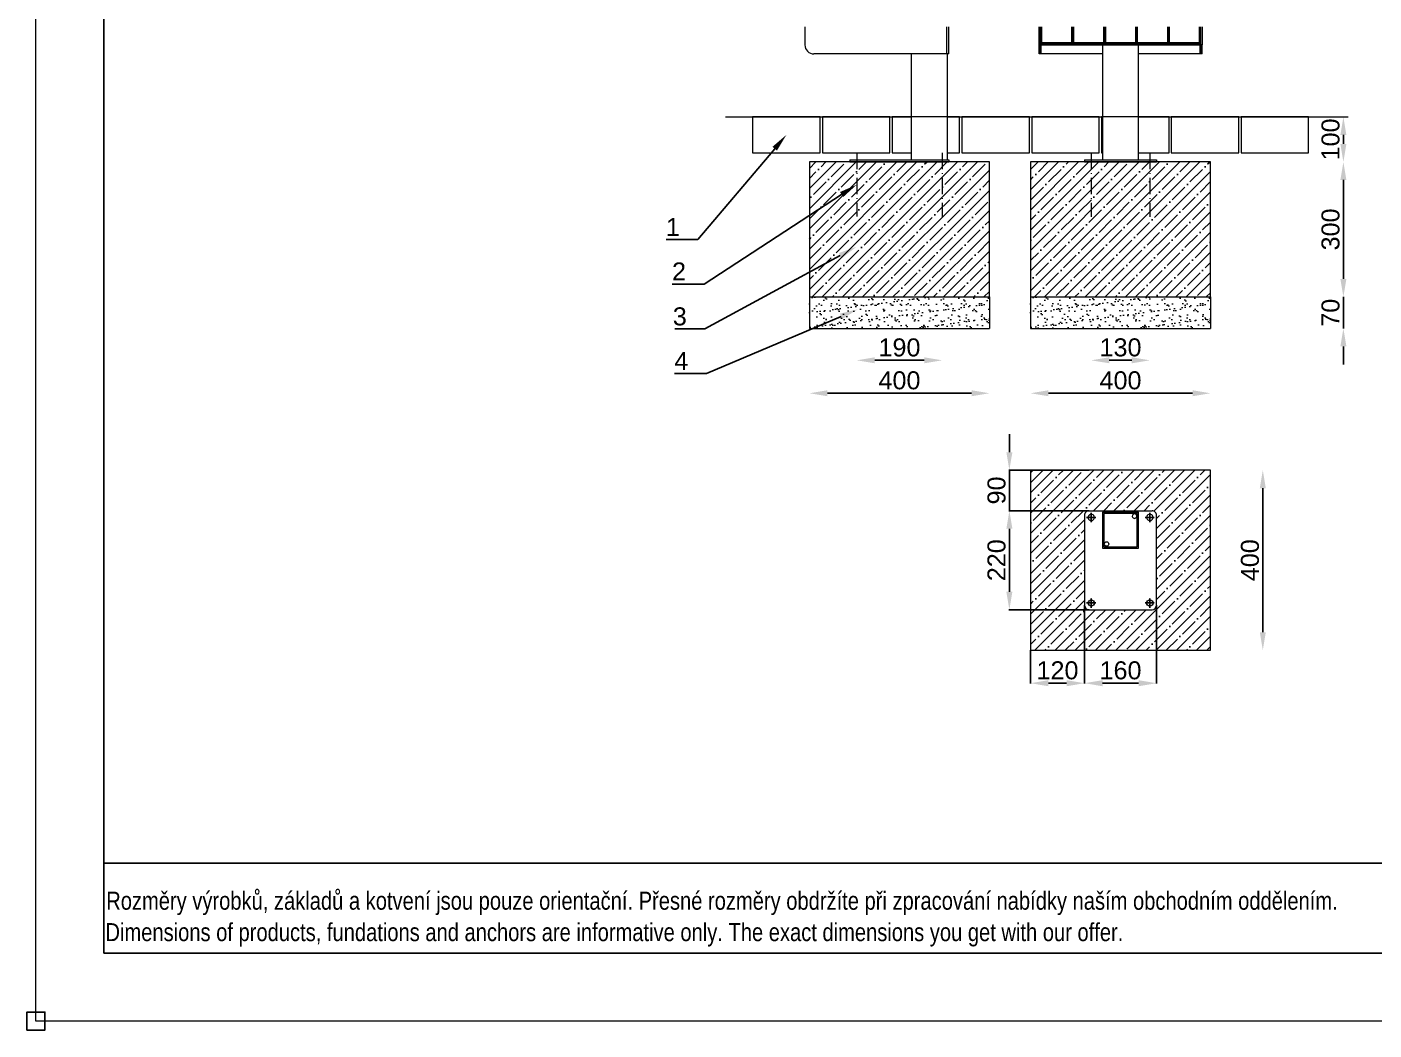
# Model space of a CAD drawing. Header units: millimetres. Extents: x -1511 to 5721, y -19897 to 4144.
# Drawn here: x -20 to 2972, y -20 to 2209 of the extents above; entities that cross this region are included whole.
import ezdxf
from ezdxf import colors
from ezdxf.entities.mleader import LeaderData, LeaderLine
from ezdxf.math import Vec2, Vec3

# ---------------------------------------------------------------- set-up
doc = ezdxf.new("R2010")
doc.units = ezdxf.units.MM
for name, pattern in [('ACAD_ISO10W100', [18.5, 12, -3, 0.5, -3]), ('CENTER2', [1.125, 0.75, -0.125, 0.125, -0.125]), ('INCONTINUOUS', [200000.001, 200000, -0.001])]:
    doc.linetypes.add(name, pattern=pattern)
for name, color, linetype in [('KOTY', 3, 'INCONTINUOUS'), ('OBRYSOVA', 7, 'Continuous'), ('OSY', 1, 'ACAD_ISO10W100'), ('POSTAVY ATD', 8, 'Continuous'), ('SRAFY', 30, 'Continuous')]:
    doc.layers.add(name, color=color, linetype=linetype)
doc.layers.add('Nekreslit', color=6, linetype='Continuous', plot=False)
doc.styles.add('SEACAD_Arial', font='arial.ttf', dxfattribs={"width": 0.8})
doc.styles.get("Standard").update_dxf_attribs({"font": 'arial.ttf'})
doc.dimstyles.new('PROFI_CSN', dxfattribs={"dimscale": 0, "dimtxt": 3.5, "dimasz": 3, "dimexe": 1, "dimexo": 0, "dimgap": 1.5, "dimtad": 1, "dimlfac": -1, "dimdsep": 46, "dimtxsty": 'Standard', "dimcen": 0, "dimdle": 1, "dimclrd": 256, "dimclre": 256, "dimclrt": 256, "dimadec": 0, "dimazin": 0, "dimtfac": 0.6, "dimtmove": 0, "dimatfit": 1, "dimfxl": 1, "dimtolj": 1, "dimarcsym": 0})
pattern_1 = [(45, (4662.366, -100), (-22.45064, 22.45064), []), (45, (4684.816, -100), (-22.45064, 22.45064), [39.6875, -7.9375, 0, -7.9375])]

# ---------------------------------------------------------------- blocks, each defined once
blk = doc.blocks.new('*D1')
at = {"layer": 'DEFPOINTS', "color": 0, "transparency": 16777216}
for p in [(2609, 1608.9), (2904, 1608.9), (2609, 1538.9)]:
    blk.add_point(p, dxfattribs=at)
at = {"layer": 'KOTY', "color": 7, "lineweight": -2, "transparency": 16777216}
for p, q in [((2904, 1648.9), (2904, 1688.9)), ((2904, 1538.9), (2904, 1608.9)), ((2904, 1498.9), (2904, 1458.9))]:
    blk.add_line(p, q, dxfattribs=at)
at = {"layer": 'KOTY', "color": 7, "transparency": 16777216}
for points in [[(2897.3, 1648.9), (2910.7, 1648.9), (2904, 1608.9)], [(2897.3, 1498.9), (2910.7, 1498.9), (2904, 1538.9)]]:
    blk.add_solid(points, dxfattribs=at)
at = {"layer": 'KOTY', "color": 7, "lineweight": 13, "transparency": 16777216, "insert": (2875.6, 1573.9), "char_height": 40, "attachment_point": 5, "rotation": 90}
blk.add_mtext('\\A1;70', dxfattribs=at)
blk = doc.blocks.new('*D6')
at = {"layer": 'DEFPOINTS', "color": 0, "transparency": 16777216}
for p in [(2609, 1224), (2609, 824), (2725, 824)]:
    blk.add_point(p, dxfattribs=at)
at = {"layer": 'KOTY', "color": 7, "lineweight": -2, "transparency": 16777216}
blk.add_line((2725, 1184), (2725, 864), dxfattribs=at)
at = {"layer": 'KOTY', "color": 7, "transparency": 16777216}
for points in [[(2718.4, 1184), (2731.7, 1184), (2725, 1224)], [(2718.4, 864), (2731.7, 864), (2725, 824)]]:
    blk.add_solid(points, dxfattribs=at)
at = {"layer": 'KOTY', "color": 7, "lineweight": 15, "transparency": 16777216, "insert": (2696.6, 1024), "char_height": 40, "attachment_point": 5, "rotation": 90}
blk.add_mtext('\\A1;400', dxfattribs=at)
blk = doc.blocks.new('*D7')
at = {"layer": 'DEFPOINTS', "color": 0, "transparency": 16777216}
for p in [(2609, 1909), (2904, 1909), (2609, 1608.9)]:
    blk.add_point(p, dxfattribs=at)
at = {"layer": 'KOTY', "color": 7, "lineweight": -2, "transparency": 16777216}
blk.add_line((2904, 1648.9), (2904, 1869), dxfattribs=at)
at = {"layer": 'KOTY', "color": 7, "transparency": 16777216}
for points in [[(2897.3, 1869), (2910.7, 1869), (2904, 1909)], [(2897.3, 1648.9), (2910.7, 1648.9), (2904, 1608.9)]]:
    blk.add_solid(points, dxfattribs=at)
at = {"layer": 'KOTY', "color": 7, "lineweight": 15, "transparency": 16777216, "insert": (2875.6, 1759), "char_height": 40, "attachment_point": 5, "rotation": 90}
blk.add_mtext('\\A1;300', dxfattribs=at)
blk = doc.blocks.new('*D8')
at = {"layer": 'DEFPOINTS', "color": 0, "transparency": 16777216}
for p in [(2209, 1608.9), (2609, 1608.9), (2609, 1395)]:
    blk.add_point(p, dxfattribs=at)
at = {"layer": 'KOTY', "color": 7, "lineweight": -2, "transparency": 16777216}
blk.add_line((2249, 1395), (2569, 1395), dxfattribs=at)
at = {"layer": 'KOTY', "color": 7, "transparency": 16777216}
for points in [[(2249, 1401.7), (2249, 1388.4), (2209, 1395)], [(2569, 1401.7), (2569, 1388.4), (2609, 1395)]]:
    blk.add_solid(points, dxfattribs=at)
at = {"layer": 'KOTY', "color": 7, "lineweight": 15, "transparency": 16777216, "insert": (2409, 1423.5), "char_height": 40, "attachment_point": 5}
blk.add_mtext('\\A1;400', dxfattribs=at)
blk = doc.blocks.new('*D10')
at = {"layer": 'DEFPOINTS', "color": 0, "transparency": 16777216}
for p in [(2509, 2009), (2509, 1909), (2904, 1909)]:
    blk.add_point(p, dxfattribs=at)
at = {"layer": 'POSTAVY ATD', "color": 7, "lineweight": -2, "transparency": 16777216}
blk.add_line((2904, 1969), (2904, 1949), dxfattribs=at)
at = {"layer": 'POSTAVY ATD', "color": 7, "transparency": 16777216}
for points in [[(2897.3, 1969), (2910.7, 1969), (2904, 2009)], [(2897.3, 1949), (2910.7, 1949), (2904, 1909)]]:
    blk.add_solid(points, dxfattribs=at)
at = {"layer": 'POSTAVY ATD', "color": 7, "lineweight": 15, "transparency": 16777216, "insert": (2875.6, 1959), "char_height": 40, "attachment_point": 5, "rotation": 90}
blk.add_mtext('\\A1;100', dxfattribs=at)
blk = doc.blocks.new('*D11')
at = {"layer": 'DEFPOINTS', "color": 0, "transparency": 16777216}
for p in [(2344, 1787.3), (2474, 1787.3), (2474, 1468.2)]:
    blk.add_point(p, dxfattribs=at)
at = {"layer": 'KOTY', "color": 7, "lineweight": -2, "transparency": 16777216}
blk.add_line((2384, 1468.2), (2434, 1468.2), dxfattribs=at)
at = {"layer": 'KOTY', "color": 7, "transparency": 16777216}
for points in [[(2384, 1474.9), (2384, 1461.6), (2344, 1468.2)], [(2434, 1474.9), (2434, 1461.6), (2474, 1468.2)]]:
    blk.add_solid(points, dxfattribs=at)
at = {"layer": 'KOTY', "color": 7, "lineweight": 15, "transparency": 16777216, "insert": (2409, 1496.7), "char_height": 40, "attachment_point": 5}
blk.add_mtext('\\A1;130', dxfattribs=at)
blk = doc.blocks.new('*D25')
at = {"layer": 'DEFPOINTS', "color": 0, "transparency": 16777216}
for p in [(1718, 1608.9), (2118, 1608.9), (2118, 1395)]:
    blk.add_point(p, dxfattribs=at)
at = {"layer": 'KOTY', "color": 7, "lineweight": -2, "transparency": 16777216}
blk.add_line((1758, 1395), (2078, 1395), dxfattribs=at)
at = {"layer": 'KOTY', "color": 7, "transparency": 16777216}
for points in [[(1758, 1401.7), (1758, 1388.4), (1718, 1395)], [(2078, 1401.7), (2078, 1388.4), (2118, 1395)]]:
    blk.add_solid(points, dxfattribs=at)
at = {"layer": 'KOTY', "color": 7, "lineweight": 15, "transparency": 16777216, "insert": (1918, 1423.5), "char_height": 40, "attachment_point": 5}
blk.add_mtext('\\A1;400', dxfattribs=at)
blk = doc.blocks.new('*D26')
at = {"layer": 'DEFPOINTS', "color": 0, "transparency": 16777216}
for p in [(1823, 1787.3), (2013, 1787.3), (2013, 1468.2)]:
    blk.add_point(p, dxfattribs=at)
at = {"layer": 'KOTY', "color": 7, "lineweight": -2, "transparency": 16777216}
blk.add_line((1863, 1468.2), (1973, 1468.2), dxfattribs=at)
at = {"layer": 'KOTY', "color": 7, "transparency": 16777216}
for points in [[(1863, 1474.9), (1863, 1461.6), (1823, 1468.2)], [(1973, 1474.9), (1973, 1461.6), (2013, 1468.2)]]:
    blk.add_solid(points, dxfattribs=at)
at = {"layer": 'KOTY', "color": 7, "lineweight": 15, "transparency": 16777216, "insert": (1918, 1496.6), "char_height": 40, "attachment_point": 5}
blk.add_mtext('\\A1;190', dxfattribs=at)
blk = doc.blocks.new('*D30')
at = {"layer": 'DEFPOINTS', "color": 0, "transparency": 16777216}
for p in [(2162.1, 1224), (2339, 1224), (2339, 1134)]:
    blk.add_point(p, dxfattribs=at)
at = {"layer": 'KOTY', "color": 7, "lineweight": -2, "transparency": 16777216}
for p, q in [((2162.1, 1264), (2162.1, 1304)), ((2339, 1224), (2161.1, 1224)), ((2162.1, 1134), (2162.1, 1224)), ((2339, 1134), (2161.1, 1134)), ((2162.1, 1094), (2162.1, 1054))]:
    blk.add_line(p, q, dxfattribs=at)
at = {"layer": 'KOTY', "color": 7, "transparency": 16777216}
for points in [[(2155.4, 1264), (2168.8, 1264), (2162.1, 1224)], [(2155.4, 1094), (2168.8, 1094), (2162.1, 1134)]]:
    blk.add_solid(points, dxfattribs=at)
at = {"layer": 'KOTY', "color": 7, "lineweight": 15, "transparency": 16777216, "insert": (2133.7, 1179), "char_height": 40, "attachment_point": 5, "rotation": 90}
blk.add_mtext('\\A1;90', dxfattribs=at)
blk = doc.blocks.new('*D31')
at = {"layer": 'DEFPOINTS', "color": 0, "transparency": 16777216}
for p in [(2339, 1134), (2162.1, 914), (2339, 914)]:
    blk.add_point(p, dxfattribs=at)
at = {"layer": 'KOTY', "color": 7, "lineweight": -2, "transparency": 16777216}
for p, q in [((2339, 1134), (2161.1, 1134)), ((2162.1, 1094), (2162.1, 954)), ((2339, 914), (2161.1, 914))]:
    blk.add_line(p, q, dxfattribs=at)
at = {"layer": 'KOTY', "color": 7, "transparency": 16777216}
for points in [[(2155.4, 1094), (2168.8, 1094), (2162.1, 1134)], [(2155.4, 954), (2168.8, 954), (2162.1, 914)]]:
    blk.add_solid(points, dxfattribs=at)
at = {"layer": 'KOTY', "color": 7, "lineweight": 15, "transparency": 16777216, "insert": (2133.7, 1024), "char_height": 40, "attachment_point": 5, "rotation": 90}
blk.add_mtext('\\A1;220', dxfattribs=at)
blk = doc.blocks.new('*D32')
at = {"layer": 'DEFPOINTS', "color": 0, "transparency": 16777216}
for p in [(2329, 924), (2209, 824), (2329, 750.7)]:
    blk.add_point(p, dxfattribs=at)
at = {"layer": 'KOTY', "color": 7, "lineweight": -2, "transparency": 16777216}
for p, q in [((2329, 924), (2329, 749.7)), ((2209, 824), (2209, 749.7)), ((2249, 750.7), (2289, 750.7))]:
    blk.add_line(p, q, dxfattribs=at)
at = {"layer": 'KOTY', "color": 7, "transparency": 16777216}
for points in [[(2249, 757.4), (2249, 744), (2209, 750.7)], [(2289, 757.4), (2289, 744), (2329, 750.7)]]:
    blk.add_solid(points, dxfattribs=at)
at = {"layer": 'KOTY', "color": 7, "lineweight": 15, "transparency": 16777216, "insert": (2269, 779.1), "char_height": 40, "attachment_point": 5}
blk.add_mtext('\\A1;120', dxfattribs=at)
blk = doc.blocks.new('*D33')
at = {"layer": 'DEFPOINTS', "color": 0, "transparency": 16777216}
for p in [(2329, 924), (2489, 924), (2489, 750.7)]:
    blk.add_point(p, dxfattribs=at)
at = {"layer": 'KOTY', "color": 7, "lineweight": -2, "transparency": 16777216}
for p, q in [((2329, 924), (2329, 749.7)), ((2489, 924), (2489, 749.7)), ((2369, 750.7), (2449, 750.7))]:
    blk.add_line(p, q, dxfattribs=at)
at = {"layer": 'KOTY', "color": 7, "transparency": 16777216}
for points in [[(2369, 757.4), (2369, 744), (2329, 750.7)], [(2449, 757.4), (2449, 744), (2489, 750.7)]]:
    blk.add_solid(points, dxfattribs=at)
at = {"layer": 'KOTY', "color": 7, "lineweight": 15, "transparency": 16777216, "insert": (2409, 779.1), "char_height": 40, "attachment_point": 5}
blk.add_mtext('\\A1;160', dxfattribs=at)
blk = doc.blocks.new('*U35')
at = {"color": 0, "linetype": 'CENTER2', "transparency": 16777216}
for p, q in [((-10.5, 0), (-1.4, 0)), ((0, 1.4), (0, 10.5)), ((1.4, 0), (10.5, 0)), ((0, -10.5), (0, -1.4))]:
    blk.add_line(p, q, dxfattribs=at)
at = {"color": 0, "linetype": 'Continuous', "transparency": 16777216}
for p, q in [((-0.7, 0), (0.7, 0)), ((0, -0.7), (0, 0.7))]:
    blk.add_line(p, q, dxfattribs=at)
blk = doc.blocks.new('*U36')
at = {"color": 0, "linetype": 'CENTER2', "transparency": 16777216}
for p, q in [((-10.5, 0), (-1.4, 0)), ((0, 1.4), (0, 10.5)), ((1.4, 0), (10.5, 0)), ((0, -10.5), (0, -1.4))]:
    blk.add_line(p, q, dxfattribs=at)
at = {"color": 0, "linetype": 'Continuous', "transparency": 16777216}
for p, q in [((-0.7, 0), (0.7, 0)), ((0, -0.7), (0, 0.7))]:
    blk.add_line(p, q, dxfattribs=at)
blk = doc.blocks.new('*U37')
at = {"color": 0, "linetype": 'CENTER2', "transparency": 16777216}
for p, q in [((-10.5, 0), (-1.4, 0)), ((0, 1.4), (0, 10.5)), ((1.4, 0), (10.5, 0)), ((0, -10.5), (0, -1.4))]:
    blk.add_line(p, q, dxfattribs=at)
at = {"color": 0, "linetype": 'Continuous', "transparency": 16777216}
for p, q in [((-0.7, 0), (0.7, 0)), ((0, -0.7), (0, 0.7))]:
    blk.add_line(p, q, dxfattribs=at)
blk = doc.blocks.new('*U38')
at = {"color": 0, "linetype": 'CENTER2', "transparency": 16777216}
for p, q in [((-10.5, 0), (-1.4, 0)), ((0, 1.4), (0, 10.5)), ((1.4, 0), (10.5, 0)), ((0, -10.5), (0, -1.4))]:
    blk.add_line(p, q, dxfattribs=at)
at = {"color": 0, "linetype": 'Continuous', "transparency": 16777216}
for p, q in [((-0.7, 0), (0.7, 0)), ((0, -0.7), (0, 0.7))]:
    blk.add_line(p, q, dxfattribs=at)

msp = doc.modelspace()

# ---------------------------------------------------------------- hatches: boundary and pattern name
at = {"transparency": 33554508}
h = msp.add_hatch(dxfattribs=at)
h.set_pattern_fill('ANSI35', color=9, scale=5)
h.set_pattern_definition(pattern_1)
h.paths.add_polyline_path([(2118, 1909), (1718, 1909), (1718, 1608.9), (2118, 1608.9)])
h = msp.add_hatch(dxfattribs=at)
h.set_pattern_fill('ANSI35', color=9, scale=5)
h.set_pattern_definition(pattern_1)
h.paths.add_polyline_path([(2209, 1608.9), (2609, 1608.9), (2609, 1909), (2209, 1909)])
h = msp.add_hatch(dxfattribs=at)
h.set_pattern_fill('ANSI35', color=9, scale=5)
h.set_pattern_definition(pattern_1)
h.paths.add_polyline_path([(2209, 824), (2609, 824), (2609, 1224), (2209, 1224)])
h.paths.add_polyline_path([(2329, 1121), (2329, 1124, -0.196315), (2331.9, 1131, -0.201513), (2339, 1134), (2479, 1134, -0.201513), (2486.2, 1131, -0.196315), (2489, 1124), (2489, 1121), (2489, 924, -0.414214), (2479, 914), (2339, 914, -0.414214), (2329, 924)], flags=16)
h.paths.add_polyline_path([(2337.3, 1121, -0.745356), (2350.7, 1121, -1.341641)], flags=0)
h.paths.add_polyline_path([(2369, 1121), (2369, 1131), (2449, 1131), (2449, 1121), (2449, 1051), (2369, 1051)], flags=0)
h.paths.add_polyline_path([(2372, 1121), (2372, 1128), (2446, 1128), (2446, 1121), (2446, 1054), (2372, 1054)], flags=0)
h.paths.add_polyline_path([(2383, 1060, -1), (2373, 1060, -1)], flags=0)
h.paths.add_polyline_path([(2351, 929, -1), (2337, 929, -1)], flags=0)
h.paths.add_polyline_path([(2435.1, 1121, -1.10611), (2445, 1122, -0.904069)], flags=0)
h.paths.add_polyline_path([(2467.3, 1121, -0.745356), (2480.7, 1121, -1.341641)], flags=0)
h.paths.add_polyline_path([(2481, 929, -1), (2467, 929, -1)], flags=0)
at = {"layer": 'SRAFY', "lineweight": 15}
h = msp.add_hatch(dxfattribs=at)
h.set_pattern_fill('AR-SAND', color=9, scale=0.5, style=0)
h.set_pattern_definition([(37.5, (251.083, 0), (-0.80002, 24.47066), [0, -19.304, 0, -21.59, 0, -20.6375]), (7.5, (251.083, 0), (22.47616, 35.84126), [0, -10.414, 0, -17.399, 0, -6.6675]), (327.5, (235.462, 0), (39.54962, 0.07186), [0, -6.35, 0, -22.86, 0, -29.845]), (317.5, (235.462, 0), (38.1778, 11.14647), [0, -3.175, 0, -14.986, 0, -17.145])])
h.paths.add_polyline_path([(1718, 1608.9), (1718, 1538.9), (2118, 1538.9), (2118, 1608.9)])
h = msp.add_hatch(dxfattribs=at)
h.set_pattern_fill('AR-SAND', color=9, scale=0.5, style=0)
h.set_pattern_definition([(37.5, (742.083, 0), (-0.80002, 24.47066), [0, -19.304, 0, -21.59, 0, -20.6375]), (7.5, (742.083, 0), (22.47616, 35.84126), [0, -10.414, 0, -17.399, 0, -6.6675]), (327.5, (726.462, 0), (39.54962, 0.07186), [0, -6.35, 0, -22.86, 0, -29.845]), (317.5, (726.462, 0), (38.1778, 11.14647), [0, -3.175, 0, -14.986, 0, -17.145])])
h.paths.add_polyline_path([(2209, 1608.9), (2209, 1538.9), (2609, 1538.9), (2609, 1608.9)])

# ---------------------------------------------------------------- linework, layer by layer
at = {"color": 7, "linetype": 'Continuous', "lineweight": 15}
for p, q in [((1708, 2209), (1708, 2169)), ((2023, 2149), (2023, 2209)), ((2028, 2149), (2028, 2209)), ((2228, 2169), (2228, 2209)), ((2231, 2169), (2231, 2209)), ((2231, 2188), (2232, 2187.9)), ((2232, 2174), (2232, 2209)), ((2234, 2174), (2234, 2209)), ((2300, 2209), (2300, 2174)), ((2302, 2209), (2302, 2174)), ((2303, 2174), (2303, 2209)), ((2305, 2174), (2305, 2209)), ((2371, 2209), (2371, 2174)), ((2373, 2209), (2373, 2174)), ((2374, 2174), (2374, 2209)), ((2376, 2174), (2376, 2209)), ((2442, 2209), (2442, 2174)), ((2444, 2209), (2444, 2174)), ((2445, 2174), (2445, 2209)), ((2447, 2174), (2447, 2209)), ((2513, 2209), (2513, 2174)), ((2515, 2209), (2515, 2174)), ((2516, 2174), (2516, 2209)), ((2518, 2174), (2518, 2209)), ((2584, 2209), (2584, 2174)), ((2586, 2209), (2586, 2174)), ((2586, 2187.9), (2587, 2188)), ((2587, 2209), (2587, 2169)), ((2590, 2209), (2590, 2169)), ((2231, 2169), (2228, 2169)), ((2228, 2149), (2228, 2169)), ((2232, 2180.1), (2231, 2180)), ((2231, 2172), (2587, 2172)), ((2231, 2149), (2231, 2169)), ((2231, 2169), (2587, 2169)), ((2234, 2174), (2232, 2174)), ((2300, 2174), (2234, 2174)), ((2302, 2174), (2300, 2174)), ((2305, 2174), (2303, 2174)), ((2371, 2174), (2305, 2174)), ((2369, 2169), (2369, 1914)), ((2373, 2174), (2371, 2174)), ((2376, 2174), (2374, 2174)), ((2442, 2174), (2376, 2174)), ((2444, 2174), (2442, 2174)), ((2447, 2174), (2445, 2174)), ((2513, 2174), (2447, 2174)), ((2449, 1914), (2449, 2169)), ((2515, 2174), (2513, 2174)), ((2518, 2174), (2516, 2174)), ((2584, 2174), (2518, 2174)), ((2586, 2174), (2584, 2174)), ((2587, 2180), (2586, 2180.1)), ((2590, 2169), (2587, 2169)), ((2587, 2169), (2587, 2149)), ((2590, 2149), (2590, 2169)), ((2023, 2149), (1728, 2149)), ((1945, 1914), (1945, 2149)), ((2028, 2149), (2023, 2149)), ((2025, 1914), (2025, 2149)), ((2231, 2149), (2228, 2149)), ((2233, 2149), (2231, 2149)), ((2369, 2149), (2233, 2149)), ((2585, 2149), (2449, 2149)), ((2587, 2149), (2585, 2149)), ((2590, 2149), (2587, 2149)), ((1808, 1914), (1808, 1909)), ((1808, 1914), (1818, 1914)), ((1808, 1909), (1818, 1909)), ((1818, 1914), (2018, 1914)), ((1818, 1909), (2018, 1909)), ((2018, 1914), (2028, 1914)), ((2018, 1909), (2028, 1909)), ((2028, 1914), (2028, 1909)), ((2329, 1914), (2329, 1909)), ((2329, 1914), (2339, 1914)), ((2329, 1909), (2339, 1909)), ((2339, 1914), (2479, 1914)), ((2339, 1909), (2479, 1909)), ((2479, 1914), (2489, 1914)), ((2479, 1909), (2489, 1909)), ((2489, 1914), (2489, 1909)), ((2329, 1124), (2329, 1121)), ((2329, 1121), (2329, 924)), ((2339, 1134), (2479, 1134)), ((2369, 1131), (2369, 1121)), ((2369, 1131), (2449, 1131)), ((2369, 1121), (2369, 1051)), ((2372, 1128), (2372, 1121)), ((2446, 1128), (2372, 1128)), ((2372, 1121), (2372, 1054)), ((2446, 1121), (2446, 1128)), ((2446, 1054), (2446, 1121)), ((2449, 1121), (2449, 1131)), ((2449, 1051), (2449, 1121)), ((2489, 1121), (2489, 1124)), ((2489, 924), (2489, 1121)), ((2369, 1051), (2449, 1051)), ((2372, 1054), (2446, 1054)), ((2339, 914), (2479, 914))]:
    msp.add_line(p, q, dxfattribs=at)
at = {"color": 8, "linetype": 'Continuous', "lineweight": 15}
for p, q in [((2231, 2174), (2232, 2174)), ((2233, 2149), (2233, 2169)), ((2302, 2174), (2303, 2174)), ((2373, 2174), (2374, 2174)), ((2444, 2174), (2445, 2174)), ((2515, 2174), (2516, 2174)), ((2585, 2169), (2585, 2149)), ((2586, 2174), (2587, 2174))]:
    msp.add_line(p, q, dxfattribs=at)
at = {"color": 7, "linetype": 'Continuous', "lineweight": 15}
for centre, radius in [((2378, 1060), 5), ((2344, 929), 7), ((2474, 929), 7)]:
    msp.add_circle(centre, radius, dxfattribs=at)
for centre, radius, start, end in [((1728, 2169), 20, 180, 270), ((2339, 1124), 10, 135.573, 180), ((2339, 1124), 10, 90, 135.573), ((2344, 1119), 7, 163.3985, 0), ((2344, 1119), 7, 16.6015, 163.3985), ((2344, 1119), 7, 0, 16.6015), ((2440, 1122), 5, 0, 191.537), ((2440, 1122), 5, 191.537, 348.463), ((2440, 1122), 5, 348.463, 0), ((2474, 1119), 7, 163.3985, 0), ((2474, 1119), 7, 16.6015, 163.3985), ((2479, 1124), 10, 44.427, 90), ((2474, 1119), 7, 0, 16.6015), ((2479, 1124), 10, 0, 44.427), ((2339, 924), 10, 180, 270), ((2479, 924), 10, 270, 0)]:
    msp.add_arc(centre, radius, start, end, dxfattribs=at)
at = {"layer": 'Nekreslit'}
msp.add_line((150.6, 351.1), (4190.6, 351.1), dxfattribs=at)
at = {"layer": 'Nekreslit', "color": 4, "lineweight": 15}
msp.add_lwpolyline([(5700.6, 0), (0, 0), (0, 4123.6), (5700.6, 4123.6)], close=True, dxfattribs=at)
at = {"layer": 'Nekreslit'}
msp.add_lwpolyline([(150.6, 151.1), (4190.6, 151.1), (4190.6, 4001.1), (150.6, 4001.1)], close=True, dxfattribs=at)
at = {"layer": 'OBRYSOVA'}
msp.add_lwpolyline([(-20, -20), (20, -20), (20, 20), (-20, 20)], close=True, dxfattribs=at)
at = {"layer": 'OSY', "color": 0, "lineweight": 15, "ltscale": 3}
for p, q in [((1823, 1929.2), (1823, 1787.6)), ((2013, 1929), (2013, 1787.3)), ((2344, 1929), (2344, 1787.3)), ((2474, 1929), (2474, 1787.3))]:
    msp.add_line(p, q, dxfattribs=at)
at = {"layer": 'POSTAVY ATD', "color": 9, "lineweight": 15}
for p, q in [((1531.7, 2009), (1945, 2009)), ((2025, 2009), (2369, 2009)), ((2449, 2009), (2914.7, 2009)), ((1718, 1608.9), (1718, 1538.9)), ((2118, 1608.9), (2118, 1538.9)), ((2209, 1608.9), (2209, 1538.9)), ((2609, 1608.9), (2609, 1538.9)), ((1718, 1538.9), (2118, 1538.9)), ((2209, 1538.9), (2609, 1538.9))]:
    msp.add_line(p, q, dxfattribs=at)
at = {"layer": 'POSTAVY ATD', "lineweight": 15}
for p, q in [((1718, 1608.9), (2118, 1608.9)), ((2209, 1608.9), (2609, 1608.9))]:
    msp.add_line(p, q, dxfattribs=at)
for points in [[(1591.7, 1929), (1741.7, 1929), (1741.7, 2009), (1591.7, 2009)], [(1746.7, 1929), (1896.7, 1929), (1896.7, 2009), (1746.7, 2009)], [(2056.7, 1929), (2206.7, 1929), (2206.7, 2009), (2056.7, 2009)], [(2211.7, 1929), (2361.7, 1929), (2361.7, 2009), (2211.7, 2009)], [(2521.7, 1929), (2671.7, 1929), (2671.7, 2009), (2521.7, 2009)], [(2676.7, 1929), (2826.7, 1929), (2826.7, 2009), (2676.7, 2009)]]:
    msp.add_lwpolyline(points, close=True, dxfattribs=at)
for points in [[(2025, 1929), (2051.7, 1929), (2051.7, 2009), (1901.7, 2009), (1901.7, 1929), (1945, 1929)], [(2449, 1929), (2516.7, 1929), (2516.7, 2009), (2366.7, 2009), (2366.7, 1929), (2369, 1929)]]:
    msp.add_lwpolyline(points, dxfattribs=at)
at = {"layer": 'POSTAVY ATD', "color": 9, "lineweight": 15}
for points in [[(1718, 1608.9), (2118, 1608.9), (2118, 1909), (1718, 1909)], [(2209, 1608.9), (2609, 1608.9), (2609, 1909), (2209, 1909)], [(2209, 824), (2609, 824), (2609, 1224), (2209, 1224)]]:
    msp.add_lwpolyline(points, close=True, dxfattribs=at)

# ---------------------------------------------------------------- block references
at = {"linetype": 'CENTER2'}
for name, p in [('*U35', (2344, 1119)), ('*U36', (2474, 1119)), ('*U37', (2344, 929)), ('*U38', (2474, 929))]:
    msp.add_blockref(name, p, dxfattribs=at)

# ---------------------------------------------------------------- texts
at = {"style": 'SEACAD_Arial', "width": 0.8}
for s, p in [('Rozměry výrobků, základů a kotvení jsou pouze orientační. Přesné rozměry obdržíte při zpracování nabídky naším obchodním oddělením.', (156.1, 247.4)), ('Dimensions of products, fundations and anchors are informative only. The exact dimensions you get with our offer.', (154.4, 177.6))]:
    msp.add_text(s, height=39.9982, dxfattribs=at).set_placement(p)

# ---------------------------------------------------------------- dimensions: what is measured, and where the dimension line sits
at = {"layer": 'KOTY', "lineweight": 15}
for base, p1, p2, override, picture, middle in [((2904, 1909), (2609, 1608.9), (2609, 1909), {"dimscale": 1, "dimtxt": 40, "dimasz": 40, "dimgap": 8, "dimdec": 0, "dimlfac": 1, "dimrnd": 10, "dimse1": 1, "dimse2": 1, "dimclrd": 7, "dimclre": 3, "dimclrt": 7, "dimtdec": 0}, '*D7', (2875.6, 1759)), ((2162.1, 1224), (2339, 1134), (2339, 1224), {"dimscale": 1, "dimtxt": 40, "dimasz": 40, "dimgap": 8, "dimdec": 0, "dimlfac": 1, "dimrnd": 1, "dimse1": 0, "dimse2": 0, "dimclrd": 7, "dimclre": 7, "dimclrt": 7, "dimtdec": 0}, '*D30', (2133.7, 1179)), ((2725, 824), (2609, 1224), (2609, 824), {"dimscale": 1, "dimtxt": 40, "dimasz": 40, "dimgap": 8, "dimdec": 0, "dimlfac": 1, "dimrnd": 1, "dimse1": 1, "dimse2": 1, "dimclrd": 7, "dimclre": 3, "dimclrt": 7, "dimtdec": 0}, '*D6', (2696.6, 1024)), ((2162.1, 914), (2339, 1134), (2339, 914), {"dimscale": 1, "dimtxt": 40, "dimasz": 40, "dimgap": 8, "dimdec": 0, "dimlfac": 1, "dimrnd": 1, "dimclrd": 7, "dimclre": 7, "dimclrt": 7, "dimtdec": 0}, '*D31', (2133.7, 1024))]:
    dim = msp.add_linear_dim(base=base, p1=p1, p2=p2, angle=90, dimstyle='PROFI_CSN', override=override, dxfattribs=at)
    dim.commit()
    dim.dimension.update_dxf_attribs({"geometry": picture, "text_midpoint": middle})
for base, p1, p2, picture, middle in [((2013, 1468.2), (1823, 1787.3), (2013, 1787.3), '*D26', (1918, 1468.2)), ((2474, 1468.2), (2344, 1787.3), (2474, 1787.3), '*D11', (2409, 1468.2)), ((2118, 1395), (1718, 1608.9), (2118, 1608.9), '*D25', (1918, 1395)), ((2609, 1395), (2209, 1608.9), (2609, 1608.9), '*D8', (2409, 1395))]:
    dim = msp.add_linear_dim(base=base, p1=p1, p2=p2, dimstyle='PROFI_CSN', override={"dimscale": 1, "dimtxt": 40, "dimasz": 40, "dimgap": 8, "dimdec": 0, "dimlfac": 1, "dimrnd": 10, "dimse1": 1, "dimse2": 1, "dimclrd": 7, "dimclre": 3, "dimclrt": 7, "dimtdec": 0}, dxfattribs=at)
    dim.commit()
    dim.dimension.update_dxf_attribs({"geometry": picture, "text_midpoint": middle, "dimtype": 160})
at = {"layer": 'KOTY', "lineweight": 13}
dim = msp.add_linear_dim(base=(2904, 1608.9), p1=(2609, 1538.9), p2=(2609, 1608.9), angle=90, dimstyle='PROFI_CSN', override={"dimscale": 1, "dimtxt": 40, "dimasz": 40, "dimgap": 8, "dimdec": 0, "dimlfac": 1, "dimrnd": 10, "dimse1": 1, "dimse2": 1, "dimclrd": 7, "dimclre": 3, "dimclrt": 7, "dimtdec": 0}, dxfattribs=at)
dim.commit()
dim.dimension.update_dxf_attribs({"geometry": '*D1', "text_midpoint": (2904, 1573.9), "dimtype": 160})
at = {"layer": 'KOTY', "lineweight": 15}
for base, p1, p2, picture, middle in [((2329, 750.7), (2209, 824), (2329, 924), '*D32', (2269, 779.1)), ((2489, 750.7), (2329, 924), (2489, 924), '*D33', (2409, 779.1))]:
    dim = msp.add_linear_dim(base=base, p1=p1, p2=p2, dimstyle='PROFI_CSN', override={"dimscale": 1, "dimtxt": 40, "dimasz": 40, "dimgap": 8, "dimdec": 0, "dimlfac": 1, "dimrnd": 1, "dimclrd": 7, "dimclre": 7, "dimclrt": 7, "dimtdec": 0}, dxfattribs=at)
    dim.commit()
    dim.dimension.update_dxf_attribs({"geometry": picture, "text_midpoint": middle})
at = {"layer": 'POSTAVY ATD', "color": 9, "lineweight": 15}
dim = msp.add_linear_dim(base=(2904, 1909), p1=(2509, 2009), p2=(2509, 1909), angle=270, dimstyle='PROFI_CSN', override={"dimscale": 1, "dimtxt": 40, "dimasz": 40, "dimgap": 8, "dimdec": 0, "dimlfac": 1, "dimrnd": 10, "dimse1": 1, "dimse2": 1, "dimclrd": 7, "dimclre": 3, "dimclrt": 7, "dimtdec": 0}, dxfattribs=at)
dim.commit()
dim.dimension.update_dxf_attribs({"geometry": '*D10', "text_midpoint": (2904, 1959), "dimtype": 160})

# ---------------------------------------------------------------- leaders
at = {"layer": 'KOTY', "color": 0, "lineweight": 15}
ml = msp.add_multileader_mtext('Standard', dxfattribs=at)
ml.set_content('1')
ml.set_leader_properties()
ml.build(insert=Vec2(0, 0))
ml.multileader.update_dxf_attribs({"text_right_attachment_type": 6, "dogleg_length": 40, "arrow_head_size": 40})
ctx = ml.context
ctx.base_point, ctx.char_height, ctx.arrow_head_size, ctx.landing_gap_size, ctx.plane_origin = Vec3(1415.3, 1764.3), 40, 40, 0.09, Vec3(1537.6, 1750.8)
ctx.right_attachment, ctx.text_align_type = 6, 2
notes = []
notes.append((ctx, [(1, (1, 1, 0), (1470.2, 1736.3), (-1, 0), 40, [(0, [(1666.7, 1969)], 0, [])])]))
ctx.mtext.insert, ctx.mtext.alignment, ctx.mtext.flow_direction = Vec3(1430.2, 1784.3), 3, 5
ml = msp.add_multileader_mtext('Standard', dxfattribs=at)
ml.set_content('2')
ml.set_leader_properties()
ml.build(insert=Vec2(0, 0))
ml.multileader.update_dxf_attribs({"text_right_attachment_type": 6, "dogleg_length": 40, "arrow_head_size": 40})
ctx = ml.context
ctx.base_point, ctx.char_height, ctx.arrow_head_size, ctx.landing_gap_size, ctx.plane_origin = Vec3(1417.3, 1665.7), 40, 40, 0.09, Vec3(1458.5, 1425)
ctx.right_attachment, ctx.text_align_type = 6, 2
notes.append((ctx, [(1, (1, 1, 0), (1484, 1637.7), (-1, 0), 40, [(0, [(1823, 1858.4)], 0, [])])]))
ctx.mtext.insert, ctx.mtext.alignment, ctx.mtext.flow_direction = Vec3(1443.9, 1685.7), 3, 5
ml = msp.add_multileader_mtext('Standard', dxfattribs=at)
ml.set_content('3')
ml.set_leader_properties()
ml.build(insert=Vec2(0, 0))
ml.multileader.update_dxf_attribs({"text_right_attachment_type": 6, "dogleg_length": 40, "arrow_head_size": 40})
ctx = ml.context
ctx.base_point, ctx.char_height, ctx.arrow_head_size, ctx.landing_gap_size, ctx.plane_origin = Vec3(1419.3, 1565.6), 40, 40, 0.09, Vec3(1459.1, 1274)
ctx.right_attachment, ctx.text_align_type = 6, 2
notes.append((ctx, [(1, (1, 1, 0), (1485.6, 1537.9), (-1, 0), 40, [(0, [(1821.8, 1720)], 0, [])])]))
ctx.mtext.insert, ctx.mtext.width, ctx.mtext.alignment, ctx.mtext.flow_direction = Vec3(1445.6, 1585.9), 26.494, 3, 5
ml = msp.add_multileader_mtext('Standard', dxfattribs=at)
ml.set_content('4')
ml.set_leader_properties()
ml.build(insert=Vec2(0, 0))
ml.multileader.update_dxf_attribs({"text_right_attachment_type": 6, "dogleg_length": 40, "arrow_head_size": 40})
ctx = ml.context
ctx.base_point, ctx.char_height, ctx.arrow_head_size, ctx.landing_gap_size, ctx.plane_origin = Vec3(1421.2, 1467), 40, 40, 0.09, Vec3(1457, 1353.3)
ctx.right_attachment, ctx.text_align_type = 6, 2
notes.append((ctx, [(1, (1, 1, 0), (1489.1, 1439), (-1, 0), 40, [(0, [(1825.1, 1581.5)], 0, [])])]))
ctx.mtext.insert, ctx.mtext.alignment, ctx.mtext.flow_direction = Vec3(1449, 1487), 3, 5
for ctx, leaders in notes:
    for number, flags, end, landing, length, lines in leaders:
        leader = LeaderData()
        leader.index, (leader.has_last_leader_line, leader.has_dogleg_vector, leader.attachment_direction) = number, flags
        leader.last_leader_point, leader.dogleg_vector, leader.dogleg_length = Vec3(end), Vec3(landing), length
        for number, points, colour, breaks in lines:
            line = LeaderLine()
            line.index, line.vertices, line.color, line.breaks = number, Vec3.list(points), colors.encode_raw_color(colour), breaks
            leader.lines.append(line)
        ctx.leaders.append(leader)

doc.saveas('drawing.dxf')
